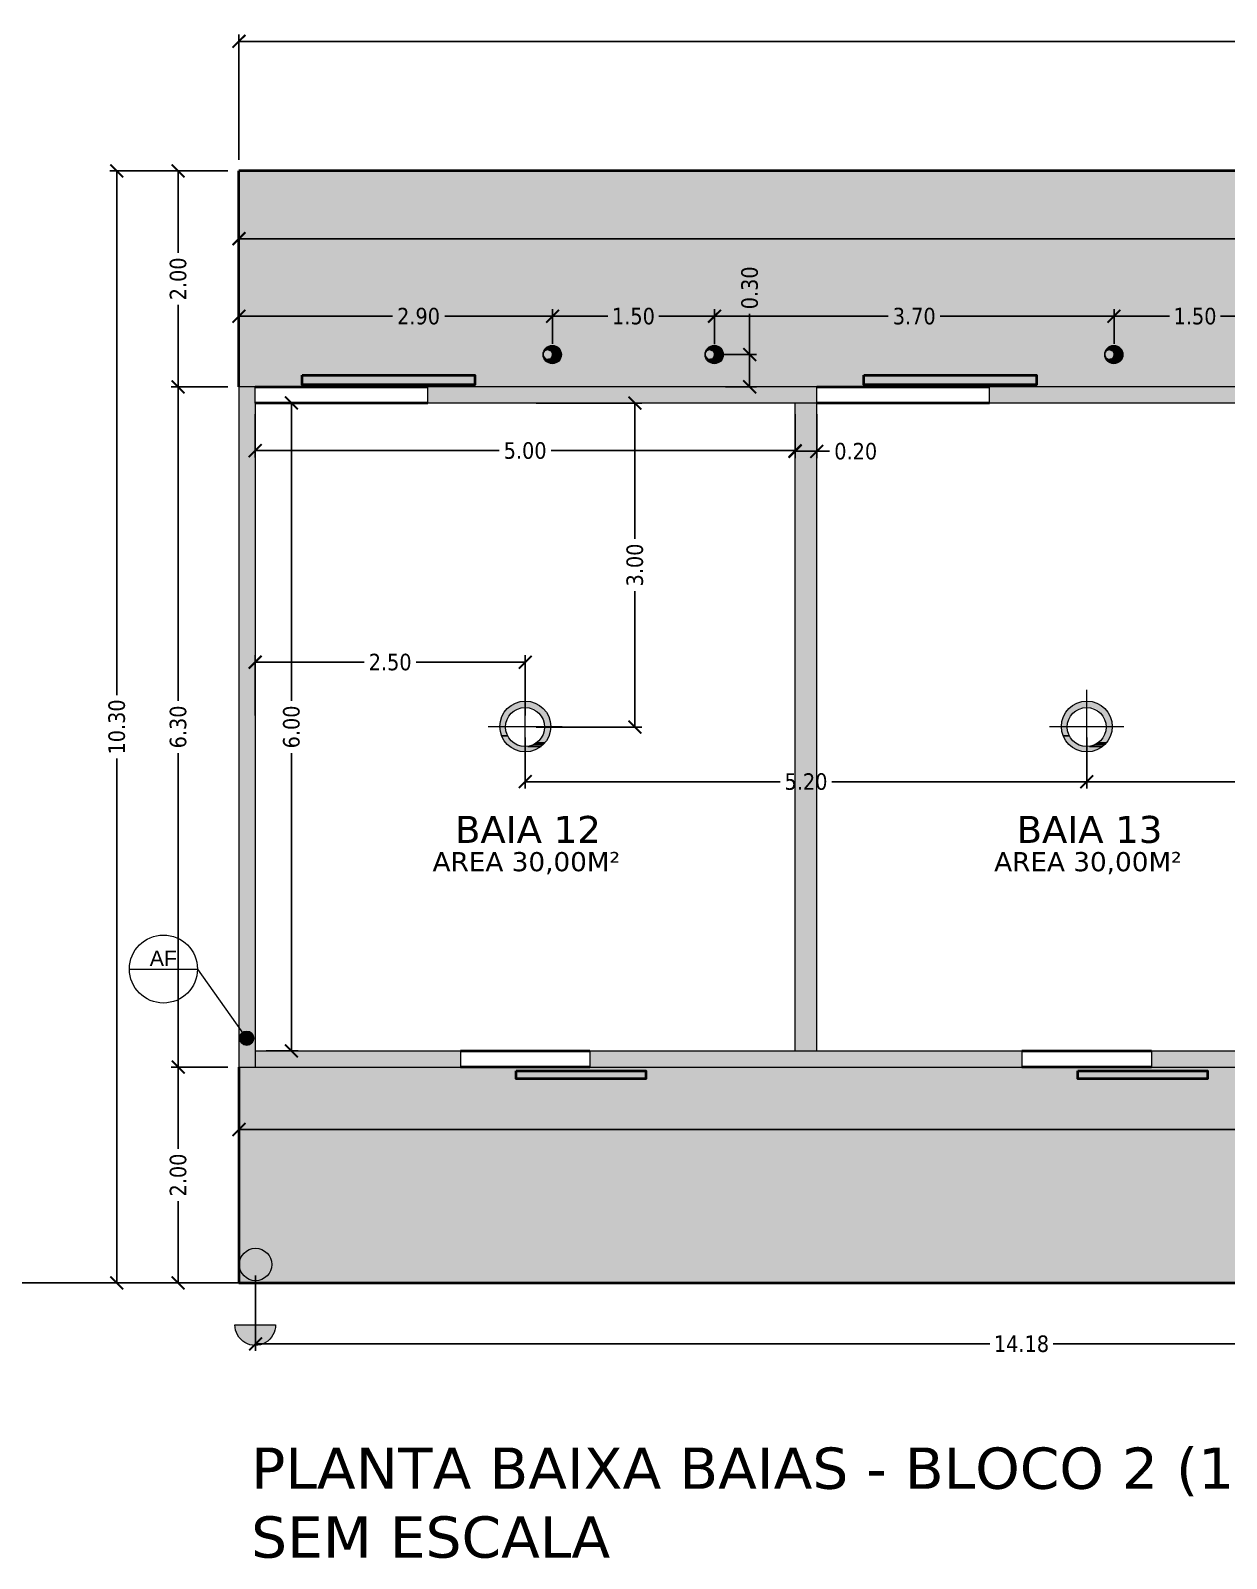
# Model space of a CAD drawing. Header units: millimetres. Extents: x 2543 to 3089, y 1295 to 1485.
# Drawn here: x 2989.33 to 3000.41, y 1409.24 to 1423.39 of the extents above; entities that cross this region are included whole.
import ezdxf

# ---------------------------------------------------------------- set-up
doc = ezdxf.new("R2010")
doc.units = ezdxf.units.MM
doc.layers.get('Defpoints').update_dxf_attribs({"lineweight": 0})
for name, color, linetype, lineweight in [('AF-Indicação coluna', 5, 'Continuous', 20), ('AF-Textos coluna', 7, 'Continuous', 20), ('ARQ. Linha Grossa', 5, 'Continuous', 40), ('ARQ. Texto', 7, 'Continuous', 0)]:
    doc.layers.add(name, color=color, linetype=linetype, lineweight=lineweight)
doc.layers.add('ARQ. Hachura', color=7, linetype='Continuous', lineweight=0, true_color=0x9e9e9e)
doc.layers.add('PDF_IM- LUMINOTÉCNICO', color=7, linetype='Continuous', true_color=0xa500a5)
doc.styles.add('ARIAL', font='arial.ttf')
doc.styles.add('NICAZA', font='verdana.ttf', dxfattribs={"width": 0.85})
doc.styles.get("Standard").update_dxf_attribs({"font": 'arial.ttf'})
doc.dimstyles.new('esc-100', dxfattribs={"dimscale": 0.85, "dimtxt": 0.18, "dimasz": 0.14, "dimexe": 0.075, "dimexo": 0.12, "dimgap": 0.06, "dimtad": 0, "dimzin": 0, "dimdsep": 46, "dimtxsty": 'NICAZA', "dimblk": 'ARCHTICK', "dimcen": 0.09, "dimclrd": 7, "dimclre": 7, "dimclrt": 7, "dimadec": 1, "dimazin": 0, "dimtfac": 1, "dimtofl": 0, "dimtmove": 0, "dimatfit": 3, "dimfxl": 1, "dimtolj": 1, "dimtzin": 0, "dimarcsym": 0})

# ---------------------------------------------------------------- blocks, each defined once
blk = doc.blocks.new('_ArchTick')
at = {"color": 0, "linetype": 'ByBlock', "const_width": 0.15}
blk.add_lwpolyline([(-0.5, -0.5), (0.5, 0.5)], dxfattribs=at)
blk = doc.blocks.new('*D174')
at = {"layer": 'AF-Indicação coluna', "color": 7, "lineweight": -2, "transparency": 16777216}
for p, q in [((2991.412, 1419.836), (2991.412, 1419.433)), ((2996.412, 1419.836), (2996.412, 1419.433)), ((2991.412, 1419.497), (2993.672, 1419.497)), ((2996.412, 1419.497), (2994.152, 1419.497))]:
    blk.add_line(p, q, dxfattribs=at)
at = {"layer": 'Defpoints', "color": 0, "transparency": 16777216}
for p in [(2991.412, 1419.938), (2996.412, 1419.938), (2991.412, 1419.497)]:
    blk.add_point(p, dxfattribs=at)
at = {"layer": 'AF-Indicação coluna', "color": 7, "lineweight": -2, "transparency": 16777216, "xscale": 0.119, "yscale": 0.119, "zscale": 0.119, "rotation": 180}
blk.add_blockref('_ArchTick', (2991.412, 1419.497), dxfattribs=at)
at = {"layer": 'AF-Indicação coluna', "color": 7, "lineweight": -2, "transparency": 16777216, "xscale": 0.119, "yscale": 0.119, "zscale": 0.119}
blk.add_blockref('_ArchTick', (2996.412, 1419.497), dxfattribs=at)
at = {"layer": 'AF-Indicação coluna', "color": 7, "transparency": 16777216, "insert": (2993.912, 1419.497), "char_height": 0.153, "attachment_point": 5, "style": 'NICAZA'}
blk.add_mtext('\\A1;5.00', dxfattribs=at)
blk = doc.blocks.new('*D175')
at = {"layer": 'AF-Indicação coluna', "color": 7, "lineweight": -2, "transparency": 16777216}
for p, q in [((2991.514, 1419.938), (2991.811, 1419.938)), ((2991.748, 1419.938), (2991.748, 1417.18)), ((2991.748, 1413.938), (2991.748, 1416.696)), ((2991.514, 1413.938), (2991.811, 1413.938))]:
    blk.add_line(p, q, dxfattribs=at)
at = {"layer": 'Defpoints', "color": 0, "transparency": 16777216}
for p in [(2991.412, 1419.938), (2991.412, 1413.938), (2991.748, 1413.938)]:
    blk.add_point(p, dxfattribs=at)
at = {"layer": 'AF-Indicação coluna', "color": 7, "lineweight": -2, "transparency": 16777216, "xscale": 0.119, "yscale": 0.119, "zscale": 0.119}
for p, rotation in [((2991.748, 1419.938), 90), ((2991.748, 1413.938), 270)]:
    blk.add_blockref('_ArchTick', p, dxfattribs=dict(at, rotation=rotation))
at = {"layer": 'AF-Indicação coluna', "color": 7, "transparency": 16777216, "insert": (2991.748, 1416.938), "char_height": 0.153, "attachment_point": 5, "rotation": 90, "style": 'NICAZA'}
blk.add_mtext('\\A1;6.00', dxfattribs=at)
blk = doc.blocks.new('*D171')
at = {"layer": 'AF-Indicação coluna', "color": 7, "lineweight": -2, "transparency": 16777216}
for p, q in [((2991.262, 1420.19), (2991.262, 1421.524)), ((3011.935, 1420.627), (3011.935, 1421.524)), ((2991.262, 1421.46), (3001.3, 1421.46)), ((3011.935, 1421.46), (3001.897, 1421.46))]:
    blk.add_line(p, q, dxfattribs=at)
at = {"layer": 'Defpoints', "color": 0, "transparency": 16777216}
for p in [(2991.262, 1421.46), (3011.935, 1420.525), (2991.262, 1420.088)]:
    blk.add_point(p, dxfattribs=at)
at = {"layer": 'AF-Indicação coluna', "color": 7, "lineweight": -2, "transparency": 16777216, "xscale": 0.119, "yscale": 0.119, "zscale": 0.119, "rotation": 180}
blk.add_blockref('_ArchTick', (2991.262, 1421.46), dxfattribs=at)
at = {"layer": 'AF-Indicação coluna', "color": 7, "lineweight": -2, "transparency": 16777216, "xscale": 0.119, "yscale": 0.119, "zscale": 0.119}
blk.add_blockref('_ArchTick', (3011.935, 1421.46), dxfattribs=at)
at = {"layer": 'AF-Indicação coluna', "color": 7, "transparency": 16777216, "insert": (3001.598, 1421.46), "char_height": 0.153, "attachment_point": 5, "style": 'NICAZA'}
blk.add_mtext('\\A1;20.67', dxfattribs=at)
blk = doc.blocks.new('luminaria psio')
at = {"layer": 'PDF_IM- LUMINOTÉCNICO', "transparency": 33554559}
blk.add_hatch(color=256, dxfattribs=at).paths.add_polyline_path([(0.111, 0.515), (-0.102, 0.515), (-0.135, 0.499), (-0.167, 0.499), (-0.298, 0.434), (-0.429, 0.303), (-0.445, 0.27), (-0.445, 0.254), (-0.462, 0.254), (-0.462, 0.221), (-0.478, 0.205), (-0.478, 0.172), (-0.495, 0.172), (-0.495, 0.123), (-0.511, 0.106), (-0.511, 0.074), (-0.495, 0.106), (-0.478, 0.123), (-0.478, 0.156), (-0.462, 0.172), (-0.445, 0.172), (-0.445, 0.188), (-0.429, 0.205), (-0.413, 0.205), (-0.38, 0.237), (-0.364, 0.237), (-0.364, 0.254), (-0.331, 0.254), (-0.315, 0.27), (-0.184, 0.27), (-0.167, 0.254), (-0.135, 0.254), (-0.135, 0.237), (-0.118, 0.237), (-0.086, 0.221), (-0.086, 0.205), (-0.069, 0.205), (-0.02, 0.156), (-0.02, 0.139), (-0.004, 0.123), (-0.004, 0.106), (0.013, 0.074), (0.013, -0.074), (-0.004, -0.09), (-0.004, -0.123), (-0.036, -0.155), (-0.036, -0.172), (-0.069, -0.204), (-0.086, -0.204), (-0.086, -0.221), (-0.118, -0.221), (-0.135, -0.237), (-0.167, -0.253), (-0.184, -0.253), (-0.216, -0.27), (-0.282, -0.27), (-0.315, -0.253), (-0.331, -0.253), (-0.364, -0.237), (-0.38, -0.221), (-0.396, -0.221), (-0.413, -0.204), (-0.429, -0.204), (-0.445, -0.188), (-0.445, -0.172), (-0.478, -0.139), (-0.478, -0.123), (-0.495, -0.106), (-0.495, -0.09), (-0.511, -0.074), (-0.511, -0.106), (-0.495, -0.123), (-0.495, -0.155), (-0.478, -0.172), (-0.478, -0.204), (-0.462, -0.221), (-0.462, -0.237), (-0.445, -0.253), (-0.445, -0.27), (-0.429, -0.303), (-0.396, -0.319), (-0.38, -0.352), (-0.347, -0.368), (-0.331, -0.401), (-0.135, -0.499), (-0.102, -0.499), (-0.069, -0.515), (0.078, -0.515), (0.111, -0.499), (0.144, -0.499), (0.307, -0.417), (0.356, -0.368), (0.389, -0.352), (0.405, -0.319), (0.422, -0.303), (0.438, -0.27), (0.454, -0.27), (0.454, -0.237), (0.471, -0.237), (0.471, -0.204), (0.487, -0.204), (0.487, -0.155), (0.503, -0.139), (0.503, -0.09), (0.52, -0.074), (0.52, 0.074), (0.503, 0.106), (0.503, 0.156), (0.487, 0.172), (0.487, 0.205), (0.471, 0.205), (0.471, 0.237), (0.454, 0.254), (0.454, 0.27), (0.438, 0.27), (0.405, 0.335), (0.356, 0.385), (0.323, 0.401), (0.307, 0.434), (0.176, 0.499), (0.144, 0.499)])
at = {"layer": 'PDF_IM- LUMINOTÉCNICO', "lineweight": 18}
blk.add_lwpolyline([(0.013, 0.008), (0.013, 0.057), (-0.004, 0.106), (-0.02, 0.156), (-0.053, 0.188), (-0.086, 0.221), (-0.135, 0.254), (-0.184, 0.27), (-0.233, 0.27), (-0.282, 0.27), (-0.331, 0.254), (-0.38, 0.237), (-0.429, 0.205), (-0.462, 0.172), (-0.478, 0.123), (-0.511, 0.074), (-0.511, 0.025), (-0.511, -0.024), (-0.511, -0.074), (-0.478, -0.123), (-0.462, -0.155), (-0.429, -0.204), (-0.38, -0.221), (-0.331, -0.253), (-0.282, -0.27), (-0.233, -0.27), (-0.184, -0.253), (-0.135, -0.237), (-0.086, -0.221), (-0.053, -0.188), (-0.02, -0.139), (-0.004, -0.09), (0.013, -0.041)], close=True, dxfattribs=at)
at = {"layer": 'PDF_IM- LUMINOTÉCNICO', "lineweight": 0}
for points in [[(-0.511, 0.074), (-0.511, 0.074), (-0.511, 0.074)], [(-0.511, 0.074), (-0.511, 0.074), (-0.511, 0.074)], [(0.454, 0.27), (-0.233, 0.27), (0.454, 0.27)], [(0.454, 0.27), (-0.216, 0.27), (0.454, 0.27)], [(0.454, 0.254), (-0.167, 0.254), (0.454, 0.254)], [(0.471, 0.237), (-0.135, 0.237), (0.471, 0.237)], [(-0.511, -0.024), (-0.511, -0.024), (-0.511, -0.024)], [(-0.511, -0.024), (-0.511, -0.024), (-0.511, -0.024)], [(-0.511, -0.074), (-0.511, -0.074), (-0.511, -0.074)], [(-0.511, -0.074), (-0.511, -0.074), (-0.511, -0.074)], [(-0.495, -0.09), (-0.511, -0.074), (-0.495, -0.09)], [(0.454, -0.27), (-0.216, -0.27), (0.454, -0.27)], [(0.454, -0.253), (-0.167, -0.253), (0.454, -0.253)], [(0.471, -0.221), (-0.086, -0.221), (0.471, -0.221)], [(0.52, -0.024), (0.013, -0.024), (0.52, -0.024)]]:
    blk.add_lwpolyline(points, dxfattribs=at)
at = {"layer": 'PDF_IM- LUMINOTÉCNICO', "lineweight": 18}
blk.add_circle((0, 0), 0.52, dxfattribs=at)
blk = doc.blocks.new('*D107')
at = {"layer": 'AF-Indicação coluna', "color": 7, "lineweight": -2, "transparency": 16777216}
for p, q in [((2991.262, 1420.19), (2991.262, 1420.806)), ((2994.165, 1420.49), (2994.165, 1420.806)), ((2991.262, 1420.742), (2992.684, 1420.742)), ((2994.165, 1420.742), (2993.167, 1420.742))]:
    blk.add_line(p, q, dxfattribs=at)
at = {"layer": 'Defpoints', "color": 0, "transparency": 16777216}
for p in [(2991.262, 1420.742), (2994.165, 1420.388), (2991.262, 1420.088)]:
    blk.add_point(p, dxfattribs=at)
at = {"layer": 'AF-Indicação coluna', "color": 7, "lineweight": -2, "transparency": 16777216, "xscale": 0.119, "yscale": 0.119, "zscale": 0.119, "rotation": 180}
blk.add_blockref('_ArchTick', (2991.262, 1420.742), dxfattribs=at)
at = {"layer": 'AF-Indicação coluna', "color": 7, "lineweight": -2, "transparency": 16777216, "xscale": 0.119, "yscale": 0.119, "zscale": 0.119}
blk.add_blockref('_ArchTick', (2994.165, 1420.742), dxfattribs=at)
at = {"layer": 'AF-Indicação coluna', "color": 7, "transparency": 16777216, "insert": (2992.925, 1420.742), "char_height": 0.153, "attachment_point": 5, "style": 'NICAZA'}
blk.add_mtext('\\A1;2.90', dxfattribs=at)
blk = doc.blocks.new('*D170')
at = {"color": 7, "lineweight": -2, "transparency": 16777216}
for p, q in [((2995.991, 1420.387), (2995.991, 1420.763)), ((2995.737, 1420.387), (2996.054, 1420.387)), ((2995.991, 1420.088), (2995.991, 1420.387)), ((2995.767, 1420.088), (2996.054, 1420.088))]:
    blk.add_line(p, q, dxfattribs=at)
at = {"layer": 'Defpoints', "color": 0, "transparency": 16777216}
for p in [(2995.635, 1420.387), (2995.665, 1420.088), (2995.991, 1420.088)]:
    blk.add_point(p, dxfattribs=at)
at = {"color": 7, "lineweight": -2, "transparency": 16777216, "xscale": 0.119, "yscale": 0.119, "zscale": 0.119}
for p, rotation in [((2995.991, 1420.387), 90), ((2995.991, 1420.088), 270)]:
    blk.add_blockref('_ArchTick', p, dxfattribs=dict(at, rotation=rotation))
at = {"color": 7, "transparency": 16777216, "insert": (2995.991, 1421.005), "char_height": 0.153, "attachment_point": 5, "rotation": 90, "style": 'NICAZA'}
blk.add_mtext('\\A1;0.30', dxfattribs=at)
blk = doc.blocks.new('*D169')
at = {"color": 7, "lineweight": -2, "transparency": 16777216}
for p, q in [((2994.165, 1420.485), (2994.165, 1420.806)), ((2995.665, 1420.482), (2995.665, 1420.806)), ((2994.165, 1420.742), (2994.679, 1420.742)), ((2995.665, 1420.742), (2995.151, 1420.742))]:
    blk.add_line(p, q, dxfattribs=at)
at = {"layer": 'Defpoints', "color": 0, "transparency": 16777216}
for p in [(2995.665, 1420.742), (2994.165, 1420.383), (2995.665, 1420.38)]:
    blk.add_point(p, dxfattribs=at)
at = {"color": 7, "lineweight": -2, "transparency": 16777216, "xscale": 0.119, "yscale": 0.119, "zscale": 0.119, "rotation": 180}
blk.add_blockref('_ArchTick', (2994.165, 1420.742), dxfattribs=at)
at = {"color": 7, "lineweight": -2, "transparency": 16777216, "xscale": 0.119, "yscale": 0.119, "zscale": 0.119}
blk.add_blockref('_ArchTick', (2995.665, 1420.742), dxfattribs=at)
at = {"color": 7, "transparency": 16777216, "insert": (2994.915, 1420.742), "char_height": 0.153, "attachment_point": 5, "style": 'NICAZA'}
blk.add_mtext('\\A1;1.50', dxfattribs=at)
blk = doc.blocks.new('*D166')
at = {"color": 7, "lineweight": -2, "transparency": 16777216}
for p, q in [((2995.665, 1420.485), (2995.665, 1420.806)), ((2999.365, 1420.486), (2999.365, 1420.806)), ((2995.665, 1420.742), (2997.274, 1420.742)), ((2999.365, 1420.742), (2997.756, 1420.742))]:
    blk.add_line(p, q, dxfattribs=at)
at = {"layer": 'Defpoints', "color": 0, "transparency": 16777216}
for p in [(2999.365, 1420.742), (2995.665, 1420.383), (2999.365, 1420.384)]:
    blk.add_point(p, dxfattribs=at)
at = {"color": 7, "lineweight": -2, "transparency": 16777216, "xscale": 0.119, "yscale": 0.119, "zscale": 0.119, "rotation": 180}
blk.add_blockref('_ArchTick', (2995.665, 1420.742), dxfattribs=at)
at = {"color": 7, "lineweight": -2, "transparency": 16777216, "xscale": 0.119, "yscale": 0.119, "zscale": 0.119}
blk.add_blockref('_ArchTick', (2999.365, 1420.742), dxfattribs=at)
at = {"color": 7, "transparency": 16777216, "insert": (2997.515, 1420.742), "char_height": 0.153, "attachment_point": 5, "style": 'NICAZA'}
blk.add_mtext('\\A1;3.70', dxfattribs=at)
blk = doc.blocks.new('*D167')
at = {"color": 7, "lineweight": -2, "transparency": 16777216}
for p, q in [((2999.365, 1420.486), (2999.365, 1420.806)), ((3000.865, 1420.482), (3000.865, 1420.806)), ((2999.365, 1420.742), (2999.879, 1420.742)), ((3000.865, 1420.742), (3000.351, 1420.742))]:
    blk.add_line(p, q, dxfattribs=at)
at = {"layer": 'Defpoints', "color": 0, "transparency": 16777216}
for p in [(3000.865, 1420.742), (2999.365, 1420.384), (3000.865, 1420.38)]:
    blk.add_point(p, dxfattribs=at)
at = {"color": 7, "lineweight": -2, "transparency": 16777216, "xscale": 0.119, "yscale": 0.119, "zscale": 0.119, "rotation": 180}
blk.add_blockref('_ArchTick', (2999.365, 1420.742), dxfattribs=at)
at = {"color": 7, "lineweight": -2, "transparency": 16777216, "xscale": 0.119, "yscale": 0.119, "zscale": 0.119}
blk.add_blockref('_ArchTick', (3000.865, 1420.742), dxfattribs=at)
at = {"color": 7, "transparency": 16777216, "insert": (3000.115, 1420.742), "char_height": 0.153, "attachment_point": 5, "style": 'NICAZA'}
blk.add_mtext('\\A1;1.50', dxfattribs=at)
blk = doc.blocks.new('*D146')
at = {"color": 7, "lineweight": -2, "transparency": 16777216}
for p, q in [((2991.16, 1413.788), (2990.635, 1413.788)), ((2990.699, 1413.788), (2990.699, 1413.029)), ((2990.699, 1411.788), (2990.699, 1412.547)), ((2991.16, 1411.788), (2990.635, 1411.788))]:
    blk.add_line(p, q, dxfattribs=at)
at = {"layer": 'Defpoints', "color": 0, "transparency": 16777216}
for p in [(2991.262, 1413.788), (2990.699, 1411.788), (2991.262, 1411.788)]:
    blk.add_point(p, dxfattribs=at)
at = {"color": 7, "lineweight": -2, "transparency": 16777216, "xscale": 0.119, "yscale": 0.119, "zscale": 0.119}
for p, rotation in [((2990.699, 1413.788), 90), ((2990.699, 1411.788), 270)]:
    blk.add_blockref('_ArchTick', p, dxfattribs=dict(at, rotation=rotation))
at = {"color": 7, "transparency": 16777216, "insert": (2990.699, 1412.788), "char_height": 0.153, "attachment_point": 5, "rotation": 90, "style": 'NICAZA'}
blk.add_mtext('\\A1;2.00', dxfattribs=at)
blk = doc.blocks.new('*D143')
at = {"layer": 'AF-Indicação coluna', "color": 7, "lineweight": -2, "transparency": 16777216}
for p, q in [((2991.262, 1413.686), (2991.262, 1413.146)), ((2991.262, 1413.21), (3001.3, 1413.21)), ((3011.935, 1413.21), (3001.897, 1413.21)), ((3011.935, 1413.249), (3011.935, 1413.146))]:
    blk.add_line(p, q, dxfattribs=at)
at = {"layer": 'Defpoints', "color": 0, "transparency": 16777216}
for p in [(2991.262, 1413.788), (3011.935, 1413.351), (2991.262, 1413.21)]:
    blk.add_point(p, dxfattribs=at)
at = {"layer": 'AF-Indicação coluna', "color": 7, "lineweight": -2, "transparency": 16777216, "xscale": 0.119, "yscale": 0.119, "zscale": 0.119, "rotation": 180}
blk.add_blockref('_ArchTick', (2991.262, 1413.21), dxfattribs=at)
at = {"layer": 'AF-Indicação coluna', "color": 7, "lineweight": -2, "transparency": 16777216, "xscale": 0.119, "yscale": 0.119, "zscale": 0.119}
blk.add_blockref('_ArchTick', (3011.935, 1413.21), dxfattribs=at)
at = {"layer": 'AF-Indicação coluna', "color": 7, "transparency": 16777216, "insert": (3001.598, 1413.21), "char_height": 0.153, "attachment_point": 5, "style": 'NICAZA'}
blk.add_mtext('\\A1;20.67', dxfattribs=at)
blk = doc.blocks.new('*D131')
at = {"color": 7, "lineweight": -2, "transparency": 16777216}
for p, q in [((2991.16, 1420.088), (2990.635, 1420.088)), ((2990.699, 1420.088), (2990.699, 1417.18)), ((2990.699, 1413.788), (2990.699, 1416.696)), ((2991.16, 1413.788), (2990.635, 1413.788))]:
    blk.add_line(p, q, dxfattribs=at)
at = {"layer": 'Defpoints', "color": 0, "transparency": 16777216}
for p in [(2990.699, 1420.088), (2991.262, 1420.088), (2991.262, 1413.788)]:
    blk.add_point(p, dxfattribs=at)
at = {"color": 7, "lineweight": -2, "transparency": 16777216, "xscale": 0.119, "yscale": 0.119, "zscale": 0.119}
for p, rotation in [((2990.699, 1420.088), 90), ((2990.699, 1413.788), 270)]:
    blk.add_blockref('_ArchTick', p, dxfattribs=dict(at, rotation=rotation))
at = {"color": 7, "transparency": 16777216, "insert": (2990.699, 1416.938), "char_height": 0.153, "attachment_point": 5, "rotation": 90, "style": 'NICAZA'}
blk.add_mtext('\\A1;6.30', dxfattribs=at)
blk = doc.blocks.new('*D132')
at = {"color": 7, "lineweight": -2, "transparency": 16777216}
for p, q in [((2991.16, 1422.088), (2990.635, 1422.088)), ((2990.699, 1422.088), (2990.699, 1421.329)), ((2990.699, 1420.088), (2990.699, 1420.847)), ((2991.16, 1420.088), (2990.635, 1420.088))]:
    blk.add_line(p, q, dxfattribs=at)
at = {"layer": 'Defpoints', "color": 0, "transparency": 16777216}
for p in [(2990.699, 1422.088), (2991.262, 1422.088), (2991.262, 1420.088)]:
    blk.add_point(p, dxfattribs=at)
at = {"color": 7, "lineweight": -2, "transparency": 16777216, "xscale": 0.119, "yscale": 0.119, "zscale": 0.119}
for p, rotation in [((2990.699, 1422.088), 90), ((2990.699, 1420.088), 270)]:
    blk.add_blockref('_ArchTick', p, dxfattribs=dict(at, rotation=rotation))
at = {"color": 7, "transparency": 16777216, "insert": (2990.699, 1421.088), "char_height": 0.153, "attachment_point": 5, "rotation": 90, "style": 'NICAZA'}
blk.add_mtext('\\A1;2.00', dxfattribs=at)
blk = doc.blocks.new('*D133')
at = {"color": 7, "lineweight": -2, "transparency": 16777216}
for p, q in [((2991.16, 1422.088), (2990.067, 1422.088)), ((2990.131, 1422.088), (2990.131, 1417.231)), ((2990.131, 1411.788), (2990.131, 1416.645)), ((2991.16, 1411.788), (2990.067, 1411.788))]:
    blk.add_line(p, q, dxfattribs=at)
at = {"layer": 'Defpoints', "color": 0, "transparency": 16777216}
for p in [(2990.131, 1422.088), (2991.262, 1422.088), (2991.262, 1411.788)]:
    blk.add_point(p, dxfattribs=at)
at = {"color": 7, "lineweight": -2, "transparency": 16777216, "xscale": 0.119, "yscale": 0.119, "zscale": 0.119}
for p, rotation in [((2990.131, 1422.088), 90), ((2990.131, 1411.788), 270)]:
    blk.add_blockref('_ArchTick', p, dxfattribs=dict(at, rotation=rotation))
at = {"color": 7, "transparency": 16777216, "insert": (2990.131, 1416.938), "char_height": 0.153, "attachment_point": 5, "rotation": 90, "style": 'NICAZA'}
blk.add_mtext('\\A1;10.30', dxfattribs=at)
blk = doc.blocks.new('*D130')
at = {"color": 7, "lineweight": -2, "transparency": 16777216}
for p, q in [((2991.262, 1422.19), (2991.262, 1423.351)), ((3048.612, 1422.19), (3048.612, 1423.351)), ((2991.262, 1423.288), (3019.64, 1423.288)), ((3048.612, 1423.288), (3020.233, 1423.288))]:
    blk.add_line(p, q, dxfattribs=at)
at = {"layer": 'Defpoints', "color": 0, "transparency": 16777216}
for p in [(3048.612, 1423.288), (2991.262, 1422.088), (3048.612, 1422.088)]:
    blk.add_point(p, dxfattribs=at)
at = {"color": 7, "lineweight": -2, "transparency": 16777216, "xscale": 0.119, "yscale": 0.119, "zscale": 0.119, "rotation": 180}
blk.add_blockref('_ArchTick', (2991.262, 1423.288), dxfattribs=at)
at = {"color": 7, "lineweight": -2, "transparency": 16777216, "xscale": 0.119, "yscale": 0.119, "zscale": 0.119}
blk.add_blockref('_ArchTick', (3048.612, 1423.288), dxfattribs=at)
at = {"color": 7, "transparency": 16777216, "insert": (3019.937, 1423.288), "char_height": 0.153, "attachment_point": 5, "style": 'NICAZA'}
blk.add_mtext('\\A1;57.35', dxfattribs=at)
blk = doc.blocks.new('*D124')
at = {"color": 7, "lineweight": -2, "transparency": 16777216}
for p, q in [((2996.412, 1419.836), (2996.412, 1419.427)), ((2996.612, 1419.836), (2996.612, 1419.427)), ((2996.412, 1419.491), (2996.612, 1419.491)), ((2996.612, 1419.491), (2996.731, 1419.491))]:
    blk.add_line(p, q, dxfattribs=at)
at = {"layer": 'Defpoints', "color": 0, "transparency": 16777216}
for p in [(2996.412, 1419.938), (2996.612, 1419.938), (2996.612, 1419.491)]:
    blk.add_point(p, dxfattribs=at)
at = {"color": 7, "lineweight": -2, "transparency": 16777216, "xscale": 0.119, "yscale": 0.119, "zscale": 0.119, "rotation": 180}
blk.add_blockref('_ArchTick', (2996.412, 1419.491), dxfattribs=at)
at = {"color": 7, "lineweight": -2, "transparency": 16777216, "xscale": 0.119, "yscale": 0.119, "zscale": 0.119}
blk.add_blockref('_ArchTick', (2996.612, 1419.491), dxfattribs=at)
at = {"color": 7, "transparency": 16777216, "insert": (2996.973, 1419.491), "char_height": 0.153, "attachment_point": 5, "style": 'NICAZA'}
blk.add_mtext('\\A1;0.20', dxfattribs=at)
blk = doc.blocks.new('PONTOLUZTETO')
at = {"layer": 'PDF_IM- LUMINOTÉCNICO', "transparency": 33554559}
h = blk.add_hatch(color=256, dxfattribs=at)
h.paths.add_polyline_path([(0.262, -0.393), (0.278, -0.36), (0.294, -0.36), (0.294, -0.344), (0.311, -0.344), (0.393, -0.262), (0.393, -0.245), (0.409, -0.229), (0.409, -0.213), (0.425, -0.196), (0.442, -0.164), (0.442, -0.131), (0.458, -0.131), (0.458, -0.049), (0.474, -0.033), (0.474, 0.033), (0.458, 0.065), (0.458, 0.131), (0.442, 0.147), (0.442, 0.18), (0.425, 0.196), (0.409, 0.229), (0.409, 0.245), (0.376, 0.278), (0.376, 0.294), (0.344, 0.327), (0.327, 0.327), (0.327, 0.344), (0.311, 0.36), (0.294, 0.36), (0.294, 0.376), (0.278, 0.376), (0.262, 0.393), (0.131, 0.458), (0.098, 0.458), (0.065, 0.474), (-0.065, 0.474), (-0.098, 0.458), (-0.131, 0.458), (-0.229, 0.409), (-0.245, 0.393), (-0.278, 0.376), (-0.294, 0.376), (-0.294, 0.36), (-0.311, 0.36), (-0.311, 0.344), (-0.327, 0.344), (-0.327, 0.327), (-0.344, 0.327), (-0.344, 0.311), (-0.36, 0.311), (-0.376, 0.294), (-0.376, 0.262), (-0.393, 0.262), (-0.393, 0.245), (-0.409, 0.229), (-0.425, 0.196), (-0.425, 0.18), (-0.442, 0.164), (-0.442, 0.115), (-0.458, 0.098), (-0.458, -0.098), (-0.442, -0.115), (-0.442, -0.164), (-0.425, -0.164), (-0.425, -0.196), (-0.393, -0.229), (-0.393, -0.245), (-0.376, -0.262), (-0.376, -0.278), (-0.36, -0.294), (-0.344, -0.294), (-0.344, -0.311), (-0.327, -0.327), (-0.311, -0.327), (-0.311, -0.344), (-0.294, -0.344), (-0.294, -0.36), (-0.278, -0.36), (-0.229, -0.409), (-0.196, -0.425), (-0.164, -0.425), (-0.098, -0.458), (0.098, -0.458), (0.164, -0.425), (0.196, -0.425)])
h.paths.add_polyline_path([(-0.049, -0.36), (-0.065, -0.344), (-0.098, -0.344), (-0.131, -0.327), (-0.147, -0.327), (-0.18, -0.311), (-0.196, -0.294), (-0.213, -0.294), (-0.278, -0.229), (-0.278, -0.213), (-0.294, -0.213), (-0.311, -0.196), (-0.327, -0.164), (-0.327, -0.131), (-0.344, -0.131), (-0.344, -0.082), (-0.36, -0.065), (-0.36, 0.065), (-0.344, 0.098), (-0.344, 0.131), (-0.327, 0.147), (-0.327, 0.18), (-0.311, 0.196), (-0.294, 0.229), (-0.278, 0.229), (-0.278, 0.245), (-0.262, 0.262), (-0.245, 0.262), (-0.229, 0.278), (-0.229, 0.294), (-0.213, 0.311), (-0.196, 0.311), (-0.18, 0.327), (-0.147, 0.327), (-0.147, 0.344), (-0.131, 0.344), (-0.098, 0.36), (-0.049, 0.36), (-0.016, 0.376), (0.016, 0.376), (0.049, 0.36), (0.098, 0.36), (0.131, 0.344), (0.164, 0.344), (0.164, 0.327), (0.18, 0.327), (0.196, 0.311), (0.213, 0.311), (0.229, 0.294), (0.229, 0.278), (0.262, 0.262), (0.294, 0.229), (0.311, 0.196), (0.327, 0.18), (0.327, 0.164), (0.344, 0.147), (0.344, 0.115), (0.36, 0.098), (0.36, -0.098), (0.344, -0.115), (0.344, -0.131), (0.311, -0.196), (0.262, -0.245), (0.262, -0.262), (0.229, -0.278), (0.213, -0.294), (0.196, -0.294), (0.164, -0.327), (0.131, -0.327), (0.098, -0.344), (0.082, -0.344), (0.049, -0.36)], flags=0)
at = {"layer": 'PDF_IM- LUMINOTÉCNICO', "lineweight": 18}
for points in [[(0, -0.687), (0, 0.687)], [(0.687, 0), (-0.687, 0)]]:
    blk.add_lwpolyline(points, dxfattribs=at)
at = {"layer": 'PDF_IM- LUMINOTÉCNICO', "lineweight": 0}
for points in [[(-0.327, -0.164), (-0.442, -0.164), (-0.327, -0.164)], [(0.294, -0.36), (0.049, -0.36), (0.294, -0.36)], [(0.327, -0.327), (0.164, -0.327), (0.327, -0.327)], [(0.36, -0.294), (0.213, -0.294), (0.36, -0.294)]]:
    blk.add_lwpolyline(points, dxfattribs=at)
at = {"layer": 'PDF_IM- LUMINOTÉCNICO', "lineweight": 18}
for centre, radius in [((0.003, 0.008), 0.471), ((-0.001, -0.002), 0.361)]:
    blk.add_circle(centre, radius, dxfattribs=at)
blk = doc.blocks.new('*D125')
at = {"color": 7, "lineweight": -2, "transparency": 16777216}
for p, q in [((2994.013, 1419.938), (2994.992, 1419.938)), ((2994.928, 1419.938), (2994.928, 1418.679)), ((2994.928, 1416.937), (2994.928, 1418.197)), ((2994.013, 1416.937), (2994.992, 1416.937))]:
    blk.add_line(p, q, dxfattribs=at)
at = {"layer": 'Defpoints', "color": 0, "transparency": 16777216}
for p in [(2993.911, 1419.938), (2994.928, 1419.938), (2993.911, 1416.937)]:
    blk.add_point(p, dxfattribs=at)
at = {"color": 7, "lineweight": -2, "transparency": 16777216, "xscale": 0.119, "yscale": 0.119, "zscale": 0.119}
for p, rotation in [((2994.928, 1419.938), 90), ((2994.928, 1416.937), 270)]:
    blk.add_blockref('_ArchTick', p, dxfattribs=dict(at, rotation=rotation))
at = {"color": 7, "transparency": 16777216, "insert": (2994.928, 1418.438), "char_height": 0.153, "attachment_point": 5, "rotation": 90, "style": 'NICAZA'}
blk.add_mtext('\\A1;3.00', dxfattribs=at)
blk = doc.blocks.new('*D126')
at = {"color": 7, "lineweight": -2, "transparency": 16777216}
for p, q in [((2991.412, 1417.044), (2991.412, 1417.602)), ((2993.913, 1417.044), (2993.913, 1417.602)), ((2991.412, 1417.538), (2992.421, 1417.538)), ((2993.913, 1417.538), (2992.904, 1417.538))]:
    blk.add_line(p, q, dxfattribs=at)
at = {"layer": 'Defpoints', "color": 0, "transparency": 16777216}
for p in [(2991.412, 1417.538), (2991.412, 1416.942), (2993.913, 1416.942)]:
    blk.add_point(p, dxfattribs=at)
at = {"color": 7, "lineweight": -2, "transparency": 16777216, "xscale": 0.119, "yscale": 0.119, "zscale": 0.119, "rotation": 180}
blk.add_blockref('_ArchTick', (2991.412, 1417.538), dxfattribs=at)
at = {"color": 7, "lineweight": -2, "transparency": 16777216, "xscale": 0.119, "yscale": 0.119, "zscale": 0.119}
blk.add_blockref('_ArchTick', (2993.913, 1417.538), dxfattribs=at)
at = {"color": 7, "transparency": 16777216, "insert": (2992.662, 1417.538), "char_height": 0.153, "attachment_point": 5, "style": 'NICAZA'}
blk.add_mtext('\\A1;2.50', dxfattribs=at)
blk = doc.blocks.new('*D127')
at = {"color": 7, "lineweight": -2, "transparency": 16777216}
for p, q in [((2993.913, 1416.84), (2993.913, 1416.367)), ((2999.113, 1416.84), (2999.113, 1416.367)), ((2993.913, 1416.431), (2996.273, 1416.431)), ((2999.113, 1416.431), (2996.753, 1416.431))]:
    blk.add_line(p, q, dxfattribs=at)
at = {"layer": 'Defpoints', "color": 0, "transparency": 16777216}
for p in [(2993.913, 1416.942), (2999.113, 1416.942), (2999.113, 1416.431)]:
    blk.add_point(p, dxfattribs=at)
at = {"color": 7, "lineweight": -2, "transparency": 16777216, "xscale": 0.119, "yscale": 0.119, "zscale": 0.119, "rotation": 180}
blk.add_blockref('_ArchTick', (2993.913, 1416.431), dxfattribs=at)
at = {"color": 7, "lineweight": -2, "transparency": 16777216, "xscale": 0.119, "yscale": 0.119, "zscale": 0.119}
blk.add_blockref('_ArchTick', (2999.113, 1416.431), dxfattribs=at)
at = {"color": 7, "transparency": 16777216, "insert": (2996.513, 1416.431), "char_height": 0.153, "attachment_point": 5, "style": 'NICAZA'}
blk.add_mtext('\\A1;5.20', dxfattribs=at)
blk = doc.blocks.new('*D128')
at = {"color": 7, "lineweight": -2, "transparency": 16777216}
for p, q in [((2999.113, 1416.84), (2999.113, 1416.367)), ((3004.313, 1416.84), (3004.313, 1416.367)), ((2999.113, 1416.431), (3001.473, 1416.431)), ((3004.313, 1416.431), (3001.953, 1416.431))]:
    blk.add_line(p, q, dxfattribs=at)
at = {"layer": 'Defpoints', "color": 0, "transparency": 16777216}
for p in [(2999.113, 1416.942), (3004.313, 1416.942), (3004.313, 1416.431)]:
    blk.add_point(p, dxfattribs=at)
at = {"color": 7, "lineweight": -2, "transparency": 16777216, "xscale": 0.119, "yscale": 0.119, "zscale": 0.119, "rotation": 180}
blk.add_blockref('_ArchTick', (2999.113, 1416.431), dxfattribs=at)
at = {"color": 7, "lineweight": -2, "transparency": 16777216, "xscale": 0.119, "yscale": 0.119, "zscale": 0.119}
blk.add_blockref('_ArchTick', (3004.313, 1416.431), dxfattribs=at)
at = {"color": 7, "transparency": 16777216, "insert": (3001.713, 1416.431), "char_height": 0.153, "attachment_point": 5, "style": 'NICAZA'}
blk.add_mtext('\\A1;5.20', dxfattribs=at)
blk = doc.blocks.new('*D253')
at = {"color": 7, "lineweight": -2, "transparency": 16777216}
for p, q in [((2991.416, 1411.857), (2991.416, 1411.16)), ((3005.599, 1411.857), (3005.599, 1411.16)), ((2991.416, 1411.224), (2998.214, 1411.224)), ((3005.599, 1411.224), (2998.801, 1411.224))]:
    blk.add_line(p, q, dxfattribs=at)
at = {"layer": 'Defpoints', "color": 0, "transparency": 16777216}
for p in [(2991.416, 1411.959), (3005.599, 1411.959), (3005.599, 1411.224)]:
    blk.add_point(p, dxfattribs=at)
at = {"color": 7, "lineweight": -2, "transparency": 16777216, "xscale": 0.119, "yscale": 0.119, "zscale": 0.119, "rotation": 180}
blk.add_blockref('_ArchTick', (2991.416, 1411.224), dxfattribs=at)
at = {"color": 7, "lineweight": -2, "transparency": 16777216, "xscale": 0.119, "yscale": 0.119, "zscale": 0.119}
blk.add_blockref('_ArchTick', (3005.599, 1411.224), dxfattribs=at)
at = {"color": 7, "transparency": 16777216, "insert": (2998.508, 1411.224), "char_height": 0.153, "attachment_point": 5, "style": 'NICAZA'}
blk.add_mtext('\\A1;14.18', dxfattribs=at)
blk = doc.blocks.new('arandela')
at = {"layer": 'PDF_IM- LUMINOTÉCNICO', "transparency": 33554559}
blk.add_hatch(color=256, dxfattribs=at).paths.add_polyline_path([(1.211, 0.507), (1.096, 0.507), (1.096, -0.524), (1.178, -0.524), (1.211, -0.507), (1.243, -0.507), (1.407, -0.425), (1.456, -0.376), (1.489, -0.36), (1.505, -0.327), (1.521, -0.311), (1.538, -0.278), (1.571, -0.245), (1.571, -0.213), (1.603, -0.147), (1.603, -0.115), (1.62, -0.082), (1.62, 0.065), (1.603, 0.098), (1.603, 0.131), (1.571, 0.196), (1.571, 0.229), (1.538, 0.262), (1.505, 0.327), (1.456, 0.376), (1.423, 0.393), (1.407, 0.425), (1.276, 0.491), (1.243, 0.491)])
at = {"layer": 'PDF_IM- LUMINOTÉCNICO', "lineweight": 18}
blk.add_lwpolyline([(1.096, -0.524), (1.096, 0.507, -1.019027)], format="xyb", close=True, dxfattribs=at)
blk.add_lwpolyline([(1.096, 0), (0, 0)], dxfattribs=at)

msp = doc.modelspace()

# ---------------------------------------------------------------- hatches: boundary and pattern name
at = {"true_color": 0xffffff}
h = msp.add_hatch(color=7, dxfattribs=at)
h.dxf.hatch_style = 1
h.paths.add_polyline_path([(2991.4, 1414.055, 1), (2991.268, 1414.055, 1)])
at = {"layer": 'ARQ. Hachura', "transparency": 33554587}
h = msp.add_hatch(color=9, dxfattribs=at)
h.dxf.hatch_style = 1
h.paths.add_polyline_path([(3048.612, 1422.088), (2991.262, 1422.088), (2991.262, 1420.088), (3048.612, 1420.088)])
at = {"layer": 'ARQ. Hachura', "true_color": 0x636466, "transparency": 33554630}
h = msp.add_hatch(color=251, dxfattribs=at)
h.dxf.hatch_style = 1
h.paths.add_polyline_path([(2996.612, 1420.088), (2993.012, 1420.088), (2993.012, 1419.938), (2996.612, 1419.938)])
h.paths.add_polyline_path([(2991.412, 1419.938), (2991.412, 1420.088), (2991.262, 1420.088), (2991.268, 1414.055, -1), (2991.4, 1414.055)], flags=17)
h.paths.add_polyline_path([(3001.812, 1420.088), (2998.212, 1420.088), (2998.212, 1419.938), (3001.812, 1419.938)])
h.paths.add_polyline_path([(2991.4, 1414.055), (2991.412, 1419.938), (2991.412, 1413.788), (2991.262, 1413.788), (2991.262, 1420.088), (2991.268, 1414.055, -1.001048)])
h.paths.add_polyline_path([(3007.012, 1420.088), (3003.412, 1420.088), (3003.412, 1419.938), (3007.012, 1419.938)])
h.paths.add_polyline_path([(3012.212, 1420.088), (3008.612, 1420.088), (3008.612, 1419.938), (3012.212, 1419.938)])
h.paths.add_polyline_path([(3017.412, 1420.088), (3013.812, 1420.088), (3013.812, 1419.938), (3017.412, 1419.938)])
h.paths.add_polyline_path([(3022.612, 1420.088), (3019.012, 1420.088), (3019.012, 1419.938), (3022.612, 1419.938)])
h.paths.add_polyline_path([(3027.812, 1420.088), (3024.212, 1420.088), (3024.212, 1419.938), (3027.812, 1419.938)])
h.paths.add_polyline_path([(3033.012, 1420.088), (3029.412, 1420.088), (3029.412, 1419.938), (3033.012, 1419.938)])
h.paths.add_polyline_path([(3038.212, 1420.088), (3034.612, 1420.088), (3034.612, 1419.938), (3038.212, 1419.938)])
h.paths.add_polyline_path([(3043.412, 1420.088), (3039.812, 1420.088), (3039.812, 1419.938), (3043.412, 1419.938)])
h.paths.add_polyline_path([(3048.612, 1420.088), (3045.012, 1420.088), (3045.012, 1419.938), (3048.612, 1419.938)])
at = {"layer": 'ARQ. Hachura', "true_color": 0x636466, "transparency": 33554521}
h = msp.add_hatch(color=251, dxfattribs=at)
h.dxf.hatch_style = 1
h.paths.add_polyline_path([(2998.512, 1413.938), (2996.562, 1413.938), (2994.512, 1413.938), (2994.512, 1413.788), (2998.512, 1413.788)])
h.paths.add_polyline_path([(2996.612, 1419.938), (2996.412, 1419.938), (2996.412, 1413.938), (2996.562, 1413.938), (2996.612, 1413.938)])
h.paths.add_polyline_path([(2993.312, 1413.938), (2991.412, 1413.938), (2991.412, 1413.788), (2993.312, 1413.788)])
h.paths.add_polyline_path([(3003.712, 1413.938), (3001.712, 1413.938), (2999.712, 1413.938), (2999.712, 1413.788), (3003.712, 1413.788)])
h.paths.add_polyline_path([(3001.812, 1419.938), (3001.612, 1419.938), (3001.612, 1413.938), (3001.712, 1413.938), (3001.812, 1413.938)])
h.paths.add_polyline_path([(3008.912, 1413.938), (3006.862, 1413.938), (3004.912, 1413.938), (3004.912, 1413.788), (3008.912, 1413.788)])
h.paths.add_polyline_path([(3007.012, 1419.938), (3006.812, 1419.938), (3006.812, 1413.938), (3006.862, 1413.938), (3007.012, 1413.938)])
h.paths.add_polyline_path([(3012.212, 1419.938), (3012.012, 1419.938), (3012.012, 1413.938), (3012.212, 1413.938)])
h.paths.add_polyline_path([(3014.112, 1413.938), (3012.212, 1413.938), (3012.012, 1413.938), (3010.112, 1413.938), (3010.112, 1413.788), (3014.112, 1413.788)])
h.paths.add_polyline_path([(3017.412, 1419.938), (3017.212, 1419.938), (3017.212, 1413.938), (3015.312, 1413.938), (3015.312, 1413.788), (3019.312, 1413.788), (3019.312, 1413.938), (3017.412, 1413.938)])
h.paths.add_polyline_path([(3022.612, 1419.938), (3022.412, 1419.938), (3022.412, 1413.938), (3020.512, 1413.938), (3020.512, 1413.788), (3024.512, 1413.788), (3024.512, 1413.938), (3022.612, 1413.938)])
h.paths.add_polyline_path([(3027.812, 1419.938), (3027.612, 1419.938), (3027.612, 1413.938), (3025.712, 1413.938), (3025.712, 1413.788), (3029.712, 1413.788), (3029.712, 1413.938), (3027.812, 1413.938)])
h.paths.add_polyline_path([(3033.012, 1419.938), (3032.812, 1419.938), (3032.812, 1413.938), (3030.912, 1413.938), (3030.912, 1413.788), (3034.912, 1413.788), (3034.912, 1413.938), (3033.012, 1413.938)])
h.paths.add_polyline_path([(3038.212, 1419.938), (3038.012, 1419.938), (3038.012, 1413.938), (3036.112, 1413.938), (3036.112, 1413.788), (3040.112, 1413.788), (3040.112, 1413.938), (3038.212, 1413.938)])
h.paths.add_polyline_path([(3043.412, 1419.938), (3043.212, 1419.938), (3043.212, 1413.938), (3043.412, 1413.938)])
h.paths.add_polyline_path([(3045.312, 1413.938), (3043.412, 1413.938), (3043.212, 1413.938), (3041.312, 1413.938), (3041.312, 1413.788), (3045.312, 1413.788)])
at = {"layer": 'ARQ. Hachura', "transparency": 33554587}
h = msp.add_hatch(color=9, dxfattribs=at)
h.dxf.hatch_style = 1
h.paths.add_polyline_path([(3048.612, 1413.788), (2991.262, 1413.788), (2991.262, 1411.788), (3048.612, 1411.788)])

# ---------------------------------------------------------------- linework, layer by layer
msp.add_line((2979.262, 1411.788), (2991.262, 1411.788))
at = {"layer": 'AF-Indicação coluna'}
for p, q in [((2991.412, 1420.088), (2991.262, 1420.088)), ((2991.262, 1420.088), (2991.262, 1413.788)), ((2991.412, 1420.088), (2991.262, 1420.088)), ((2991.412, 1419.938), (2991.412, 1420.088)), ((2996.612, 1420.088), (2993.012, 1420.088)), ((2993.012, 1419.938), (2993.012, 1420.088)), ((2996.612, 1419.938), (2996.612, 1420.088)), ((3001.812, 1420.088), (2998.212, 1420.088)), ((2998.212, 1419.938), (2998.212, 1420.088)), ((2991.412, 1419.938), (2991.412, 1413.788)), ((2996.612, 1419.938), (2993.012, 1419.938)), ((2996.412, 1413.938), (2996.412, 1419.938)), ((2996.612, 1413.938), (2996.612, 1419.938)), ((3001.812, 1419.938), (2998.212, 1419.938)), ((2990.248, 1414.696), (2990.878, 1414.696)), ((2990.878, 1414.696), (2991.334, 1414.049)), ((2991.412, 1413.938), (2993.312, 1413.938)), ((2993.312, 1413.938), (2993.312, 1413.788)), ((2994.512, 1413.938), (2996.562, 1413.938)), ((2994.512, 1413.938), (2994.512, 1413.788)), ((2996.562, 1413.938), (2998.512, 1413.938)), ((2998.512, 1413.938), (2998.512, 1413.788)), ((2999.712, 1413.938), (3001.712, 1413.938)), ((2999.712, 1413.938), (2999.712, 1413.788)), ((2991.262, 1413.788), (2993.312, 1413.788)), ((2994.512, 1413.788), (2998.512, 1413.788)), ((2999.712, 1413.788), (3003.712, 1413.788))]:
    msp.add_line(p, q, dxfattribs=at)
for centre, radius in [((2990.563, 1414.696), 0.315), ((2991.334, 1414.055), 0.0659), ((2991.416, 1411.959), 0.15)]:
    msp.add_circle(centre, radius, dxfattribs=at)
at = {"layer": 'ARQ. Linha Grossa', "color": 251, "true_color": 0x636466}
for p, q in [((3048.612, 1422.088), (2991.262, 1422.088)), ((2991.262, 1420.088), (2991.262, 1422.088)), ((2991.412, 1420.088), (2993.012, 1420.088)), ((2996.612, 1420.088), (2998.212, 1420.088)), ((2993.012, 1419.938), (2991.412, 1419.938)), ((2998.212, 1419.938), (2996.612, 1419.938)), ((2993.312, 1413.938), (2994.512, 1413.938)), ((2998.512, 1413.938), (2999.712, 1413.938)), ((2991.262, 1413.788), (2991.262, 1411.788)), ((2994.512, 1413.788), (2993.312, 1413.788)), ((2999.712, 1413.788), (2998.512, 1413.788)), ((2991.262, 1411.788), (3048.612, 1411.788))]:
    msp.add_line(p, q, dxfattribs=at)
for points in [[(2991.847, 1420.197), (2993.447, 1420.197), (2993.447, 1420.107), (2991.847, 1420.107)], [(2997.047, 1420.197), (2998.647, 1420.197), (2998.647, 1420.107), (2997.047, 1420.107)], [(2993.829, 1413.754), (2995.029, 1413.754), (2995.029, 1413.68), (2993.829, 1413.68)], [(2999.029, 1413.754), (3000.229, 1413.754), (3000.229, 1413.68), (2999.029, 1413.68)]]:
    msp.add_lwpolyline(points, close=True, dxfattribs=at)

# ---------------------------------------------------------------- block references
at = {"layer": 'ARQ. Linha Grossa'}
for name, p, xscale, yscale, zscale in [('luminaria psio', (2994.163, 1420.387), 0.1626700142454813, 0.1626700142454813, 0.1626700142454813), ('luminaria psio', (2995.663, 1420.387), 0.1626700142454813, 0.1626700142454813, 0.1626700142454813), ('luminaria psio', (2999.363, 1420.387), 0.1626700142454813, 0.1626700142454813, 0.1626700142454813), ('PONTOLUZTETO', (2993.912, 1416.938), 0.5, 0.5, 0.5), ('PONTOLUZTETO', (2999.112, 1416.938), 0.5, 0.5, 0.5)]:
    msp.add_blockref(name, p, dxfattribs=dict(at, xscale=xscale, yscale=yscale, zscale=zscale))
at = {"layer": 'ARQ. Linha Grossa', "xscale": 0.3650523665493891, "yscale": 0.3650523665493891, "zscale": 0.3650523665493891, "rotation": 270}
msp.add_blockref('arandela', (2991.416, 1411.802), dxfattribs=at)

# ---------------------------------------------------------------- texts
at = {"layer": 'AF-Textos coluna', "insert": (2990.562, 1414.725), "char_height": 0.1412, "width": 0.67776, "attachment_point": 8, "line_spacing_factor": 0.798, "style": 'ARIAL'}
msp.add_mtext('AF', dxfattribs=at)
at = {"layer": 'ARQ. Texto', "attachment_point": 1}
for s, insert, char_height, width in [('{\\fVerdana|b0|i0|c0|p34;BAIA 12}', (2993.263, 1416.114), 0.24977, 7.20832), ('{\\fVerdana|b0|i0|c0|p34;BAIA 13}', (2998.463, 1416.114), 0.24977, 7.20832), ('{\\fVerdana|b0|i0|c0|p34;AREA 30,00M²}', (2993.055, 1415.779), 0.17726, 5.11574), ('{\\fVerdana|b0|i0|c0|p34;AREA 30,00M²}', (2998.255, 1415.779), 0.17726, 5.11574), ('{\\fVerdana|b0|i0|c0|p34;PLANTA BAIXA BAIAS - BLOCO 2 (12 A 22)\\PSEM ESCALA}', (2991.375, 1410.264), 0.38242, 12.24707)]:
    msp.add_mtext(s, dxfattribs=dict(at, insert=insert, char_height=char_height, width=width))

# ---------------------------------------------------------------- dimensions: what is measured, and where the dimension line sits
for base, p1, p2, picture, middle in [((3048.612, 1423.288), (2991.262, 1422.088), (3048.612, 1422.088), '*D130', (3019.937, 1423.288)), ((2995.665, 1420.742), (2994.165, 1420.383), (2995.665, 1420.38), '*D169', (2994.915, 1420.742)), ((2999.365, 1420.742), (2995.665, 1420.383), (2999.365, 1420.384), '*D166', (2997.515, 1420.742)), ((3000.865, 1420.742), (2999.365, 1420.384), (3000.865, 1420.38), '*D167', (3000.115, 1420.742)), ((2996.612, 1419.491), (2996.412, 1419.938), (2996.612, 1419.938), '*D124', (2996.973, 1419.491)), ((2991.412, 1417.538), (2993.913, 1416.942), (2991.412, 1416.942), '*D126', (2992.662, 1417.538)), ((2999.113, 1416.431), (2993.913, 1416.942), (2999.113, 1416.942), '*D127', (2996.513, 1416.431)), ((3004.313, 1416.431), (2999.113, 1416.942), (3004.313, 1416.942), '*D128', (3001.713, 1416.431)), ((3005.599, 1411.224), (2991.416, 1411.959), (3005.599, 1411.959), '*D253', (2998.508, 1411.224))]:
    dim = msp.add_linear_dim(base=base, p1=p1, p2=p2, dimstyle='esc-100')
    dim.commit()
    dim.dimension.update_dxf_attribs({"geometry": picture, "text_midpoint": middle})
for base, p1, p2, picture, middle in [((2990.131, 1422.088), (2991.262, 1411.788), (2991.262, 1422.088), '*D133', (2990.131, 1416.938)), ((2990.699, 1422.088), (2991.262, 1420.088), (2991.262, 1422.088), '*D132', (2990.699, 1421.088)), ((2990.699, 1420.088), (2991.262, 1413.788), (2991.262, 1420.088), '*D131', (2990.699, 1416.938)), ((2994.928, 1419.938), (2993.911, 1416.937), (2993.911, 1419.938), '*D125', (2994.928, 1418.438)), ((2990.699, 1411.788), (2991.262, 1413.788), (2991.262, 1411.788), '*D146', (2990.699, 1412.788))]:
    dim = msp.add_linear_dim(base=base, p1=p1, p2=p2, angle=90, dimstyle='esc-100')
    dim.commit()
    dim.dimension.update_dxf_attribs({"geometry": picture, "text_midpoint": middle})
dim = msp.add_linear_dim(base=(2995.991, 1420.088), p1=(2995.635, 1420.387), p2=(2995.665, 1420.088), angle=90, dimstyle='esc-100')
dim.commit()
dim.dimension.update_dxf_attribs({"geometry": '*D170', "text_midpoint": (2995.991, 1421.005), "dimtype": 160})
at = {"layer": 'AF-Indicação coluna'}
for base, p1, p2, picture, middle in [((2991.262, 1421.46), (3011.935, 1420.525), (2991.262, 1420.088), '*D171', (3001.598, 1421.46)), ((2991.412, 1419.497), (2996.412, 1419.938), (2991.412, 1419.938), '*D174', (2993.912, 1419.497)), ((2991.262, 1413.21), (3011.935, 1413.351), (2991.262, 1413.788), '*D143', (3001.598, 1413.21))]:
    dim = msp.add_linear_dim(base=base, p1=p1, p2=p2, dimstyle='esc-100', dxfattribs=at)
    dim.commit()
    dim.dimension.update_dxf_attribs({"geometry": picture, "text_midpoint": middle})
dim = msp.add_linear_dim(base=(2991.262, 1420.742), p1=(2994.165, 1420.388), p2=(2991.262, 1420.088), dimstyle='esc-100', dxfattribs=at)
dim.commit()
dim.dimension.update_dxf_attribs({"geometry": '*D107', "text_midpoint": (2992.925, 1420.742), "dimtype": 160})
dim = msp.add_linear_dim(base=(2991.748, 1413.938), p1=(2991.412, 1419.938), p2=(2991.412, 1413.938), angle=90, dimstyle='esc-100', dxfattribs=at)
dim.commit()
dim.dimension.update_dxf_attribs({"geometry": '*D175', "text_midpoint": (2991.748, 1416.938)})

doc.saveas('drawing.dxf')
